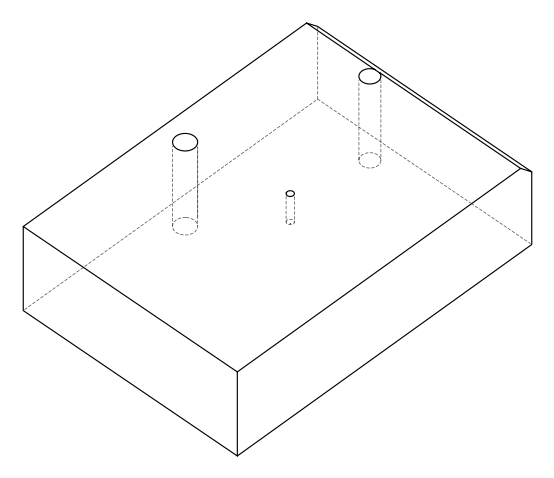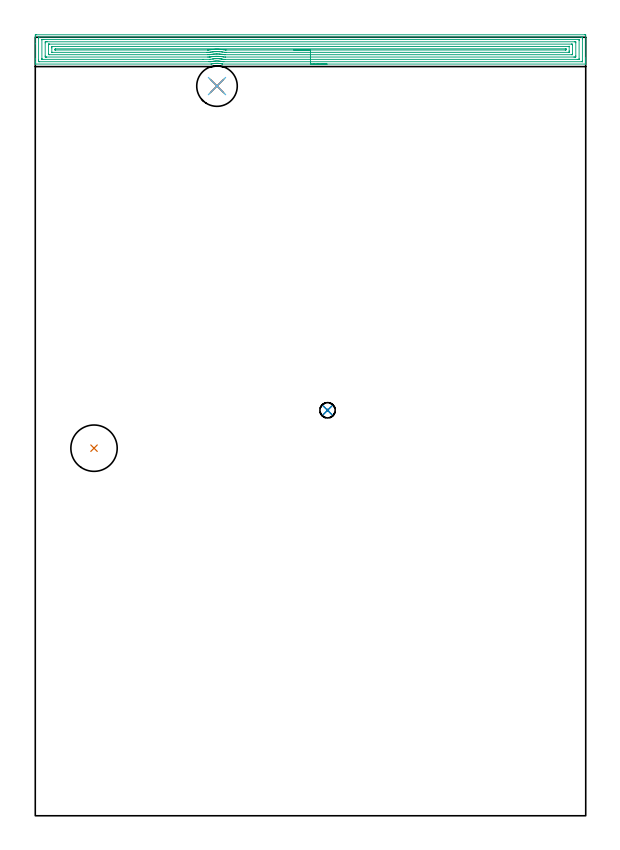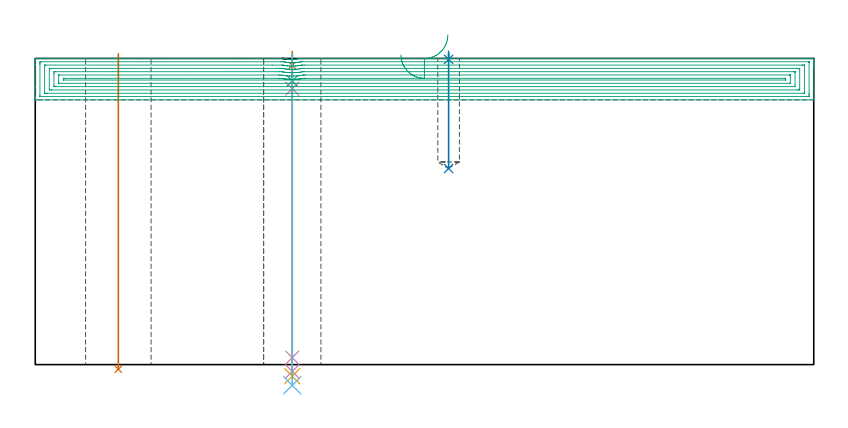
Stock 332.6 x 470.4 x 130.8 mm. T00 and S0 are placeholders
(PLAN: 9 operations, 7 tool changes, 21.4 min)
(1 SPOT_DRILL | STEP1HOLE | NXT0321_9005460120000 | 0.05 min | 180 mm3)
(2 SPOT_DRILL_1 | STEP1POCKET | NXT0321_9005460120000 | 0.03 min | 1 mm3)
(3 DRILL_BLIND_HOLE_INTO_CENTER | STEP1HOLE | NXT0301_035 | 0.05 min | 208 mm3)
(4 GUN_DRILL_THROUGH_HOLE | STEP1HOLE | UGT0307_002 | 0.59 min | 3401 mm3)
(5 SPADE_DRILL_TO_ENLARGE_THROUGH_HOLE | STEP1HOLE | UGT0306_006 | 0.55 min | 20825 mm3)
(6 DRILL_TO_ENLARGE_THROUGH_HOLE | STEP1HOLE | UGT0301_058 | 0.57 min | 36969 mm3)
(7 INDEXABLE_INSERT_DRILL_THROUGH_HOLE_FROM_SOLID | STEP1HOLE_1 | NXT0302_027 | 0.54 min | 80456 mm3)
(8 DRILL_BLIND_HOLE_INTO_CENTER_1 | STEP1POCKET | UGT0301_208 | 0.2 min | 3042 mm3)
(9 AREA_MILL | FG_CHAMFER_SURFACE | UGT0205_001 | 18.86 min | 52100 mm3)
(TOOL NXT0321_9005460120000 | NC Spot Drill, 142deg, 12mm, Carbide, Uncoated | D12 PA142 FL30 Z2)
(TOOL NXT0301_035 | Carbide Drill 6.4mm [860.1-0640-032A1-MM 2214] | D6.4 PA140 FL53 Z2)
(TOOL UGT0307_002 | Gun Drill 6 mm | D6 PA130 FL24 Z1)
(TOOL UGT0306_006 | Spade Drill 15.5mm | D15.5 PA132 FL10 Z2)
(TOOL UGT0301_058 | Twist Drill 24.5 mm | D24.5 PA118 FL160 Z2)
(TOOL NXT0302_027 | Index. Insert Drill 28mm [880-D2800L32-05] | D28 PA176 FL140 Z2)
(TOOL UGT0301_208 | Twist Drill 9.3 mm | D9.3 PA118 FL78 Z2)
(TOOL UGT0205_001 | Chamfer Mill 20 x 3 x 45 deg. | D20 FL50 Z2)
(OP 1 SPOT_DRILL)
G17 G21 G94 G90
T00 M6
G54
G17 G0 G90 X109.8 Y440.9 S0 M3
G43 Z140.8 H0
G94 G81 G98 Z127.8 F250. R133.8
G80
M5
M2
(OP 2 SPOT_DRILL_1)
G17 G21 G94 G90
T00 M6
G54
G17 G0 G90 X176.6 Y245. S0 M3
G43 Z140.8 H0
G94 G81 G98 Z130.4 F250. R133.8
G80
M5
M2
(OP 3 DRILL_BLIND_HOLE_INTO_CENTER)
G17 G21 G94 G90
T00 M6
G54
G17 G0 G90 X109.8 Y440.9 S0 M3
G43 Z140.8 H1
G94 G81 G98 Z121.2 F250. R132.8
G80
M5
M2
(OP 4 GUN_DRILL_THROUGH_HOLE)
G17 G21 G94 G90
T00 M6
G54
G17 G0 G90 X109.8 Y440.9 M8
G43 Z140.8 H0
Z128.172
S716 M3
G94 G1 Z117.893 F125. M26
G4 X.084
Z3. F250.
G4 X.084
Z-2.899 F125.
G4 X.084
M5
M9
G0 Z128.172
Z140.8
M2
(OP 5 SPADE_DRILL_TO_ENLARGE_THROUGH_HOLE)
G17 G21 G94 G90
T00 M6
G54
G17 G0 G90 X109.8 Y440.9 S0 M3
G43 Z140.8 H0
G94 G73 G98 Z-4.951 F250. Q15.083 R132.8
G80
M5
M2
(OP 6 DRILL_TO_ENLARGE_THROUGH_HOLE)
G17 G21 G94 G90
T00 M6
G54
G17 G0 G90 X109.8 Y440.9 S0 M3
G43 Z140.8 H0
G94 G73 G98 Z-8.861 F250. Q23.277 R132.8
G80
M5
M2
(OP 7 INDEXABLE_INSERT_DRILL_THROUGH_HOLE_FROM_SOLID)
G17 G21 G94 G90
T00 M6
G54
G17 G0 G90 X35.5 Y222.1 S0 M3
G43 Z140.8 H1
G94 G81 G98 Z-1.989 F250. R132.8
G80
M5
M2
(OP 8 DRILL_BLIND_HOLE_INTO_CENTER_1)
G17 G21 G94 G90
T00 M6
G54
G17 G0 G90 X176.6 Y245. S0 M3
G43 Z140.8 H0
G94 G81 G98 Z83.8 F250. R132.8
G80
M5
M2
(OP 9 AREA_MILL)
G17 G21 G94 G90
T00 M6
G54
G17 G0 G90 X176.263 Y454.201 S1061 M3
G43 Z140.8 H0
G94 G1 X176.225 Z139.928 F250.
X176.111 Z139.063
X175.922 Z138.211
X175.66 Z137.379
X175.326 Z136.573
X174.923 Z135.799
X174.454 Z135.063
X173.923 Z134.371
X173.334 Z133.728
X172.691 Z133.139
X171.998 Z132.608
X171.263 Z132.139
X170.489 Z131.736
X169.683 Z131.402
X168.851 Z131.14
X167.999 Z130.951
X167.134 Z130.837
X166.263 Z130.799
X113.128 Z130.798
X113.072 Y454.211 Z130.787
X113.009 Y454.223 Z130.775
X112.709 Y454.294 Z130.704
X112.333 Y454.38 Z130.62
X112.293 Y454.388 Z130.611
X111.847 Y454.472 Z130.528
X111.818 Y454.477 Z130.523
X111.4 Y454.538 Z130.459
X110.954 Y454.588 Z130.409
X110.508 Y454.621 Z130.373
X110.476 Y454.622 Z130.371
X110.061 Y454.64 Z130.356
X110.022
X109.867 Y454.639 Z130.354
X109.615 Y454.642 Z130.355
X109.169 Y454.625 Z130.367
X108.954 Y454.611 Z130.383
X108.722 Y454.595 Z130.399
X108.69 Y454.591 Z130.402
X108.625 Y454.583 Z130.408
X108.533 Y454.575 Z130.419
X108.276 Y454.549 Z130.448
X107.83 Y454.483 Z130.511
X107.797 Y454.477 Z130.516
X107.383 Y454.403 Z130.594
X106.742 Y454.263 Z130.735
X106.495 Y454.212 Z130.775
X106.124 Y454.21 Z130.79
X0.169 Y454.2 Z130.8
X0.007 Y454.203 Z130.788
X0. Y454.209 Z130.781
Y454.553 Z130.447
Y454.881 Z130.119
Y455.549 Z129.446
Y456.765 Z128.232
Y457.314 Z127.681
Y466.443 Z118.554
Y470.551 Z114.446
Y470.826 Z114.172
X0.004 Y471.434 Z113.564
X0.009 Y471.892 Z113.106
X0.148 Y471.896 Z113.102
X0.616 Y471.9 Z113.1
X331.984
X332.41 Y471.896 Z113.102
X332.59 Y471.892 Z113.106
X332.6 Y471.708 Z113.289
Y457.922 Z127.073
Y457.314 Z127.681
Y456.765 Z128.232
Y456.431 Z128.565
Y455.883 Z129.113
Y455.549 Z129.446
Y454.881 Z130.119
Y454.553 Z130.447
Y454.209 Z130.781
X332.593 Y454.202 Z130.788
X332.431 Y454.2 Z130.8
X166.263 Y454.201 Z130.799
Y455.615 Z129.385
X113.981 Y455.616 Z129.384
X113.569 Y455.62 Z129.38
X113.467 Y455.623 Z129.377
X113.36 Y455.64 Z129.36
X113.156 Y455.68 Z129.32
X112.99 Y455.713 Z129.287
X112.263 Y455.848 Z129.152
X111.904 Y455.903 Z129.097
X111.37 Y455.968 Z129.032
X110.903 Y456.009 Z128.991
X110.476 Y456.035 Z128.965
X109.969 Y456.05 Z128.95
X109.583 Y456.051 Z128.949
X109.091 Y456.035 Z128.965
X108.69 Y456.01 Z128.99
X108.262 Y455.972 Z129.028
X107.797 Y455.917 Z129.083
X107.471 Y455.871 Z129.129
X106.904 Y455.771 Z129.229
X106.714 Y455.736 Z129.264
X106.395 Y455.673 Z129.327
X106.212 Y455.636 Z129.364
X106.011 Y455.628 Z129.372
X105.932 Y455.626 Z129.374
X105.117 Y455.624 Z129.376
X105.041
X2.402 Y455.615 Z129.385
X2.334
X2.025 Y455.621 Z129.379
X2.01 Y455.722 Z129.278
X2.003 Y455.943 Z129.057
X2.001 Y456.431 Z128.569
X2. Y456.828 Z128.172
X2.001 Y470.065 Z114.935
X2.009 Y470.463 Z114.537
X2.011 Y470.48 Z114.52
X2.016 Y470.482 Z114.518
X2.04 Y470.484 Z114.516
X2.092 Y470.485 Z114.515
X2.195 Y470.486 Z114.514
X330.198 Y470.485 Z114.515
X330.265
X330.575 Y470.479 Z114.521
X330.59 Y470.378 Z114.622
X330.597 Y470.157 Z114.843
X330.599 Y469.669 Z115.331
X330.6 Y469.272 Z115.728
X330.599 Y456.035 Z128.965
X330.591 Y455.638 Z129.362
X330.589 Y455.62 Z129.38
X330.584 Y455.618 Z129.382
X330.56 Y455.616 Z129.384
X330.508 Y455.615 Z129.385
X330.405 Y455.614 Z129.386
X166.263 Y455.615 Z129.385
Y457.029 Z127.971
X114.942 Y457.03 Z127.97
X114.335 Y457.031 Z127.969
X114.049 Y457.033 Z127.967
X113.748 Y457.037 Z127.963
X113.363 Y457.11 Z127.89
X113.156 Y457.147 Z127.853
X112.751 Y457.22 Z127.78
X112.278 Y457.299 Z127.701
X112.263 Y457.301 Z127.699
X112.16 Y457.314 Z127.686
X111.37 Y457.397 Z127.603
X111.277 Y457.405 Z127.595
X110.476 Y457.451 Z127.549
X110.332 Y457.457 Z127.543
X109.583 Y457.465 Z127.535
X109.433 Y457.462 Z127.538
X108.69 Y457.432 Z127.568
X108.578 Y457.425 Z127.575
X107.797 Y457.357 Z127.643
X107.757 Y457.353 Z127.647
X107.425 Y457.314 Z127.686
X106.973 Y457.245 Z127.755
X106.011 Y457.071 Z127.929
X105.856 Y457.045 Z127.955
X105.703 Y457.043 Z127.957
X105.395 Y457.039 Z127.961
X101.396 Y457.038 Z127.962
X4.476 Y457.029 Z127.971
X4.188 Y457.031 Z127.969
X4.093 Y457.033 Z127.967
X4.024 Y457.035 Z127.965
X4.01 Y457.128 Z127.872
X4.005 Y457.314 Z127.686
X4.001 Y457.499 Z127.501
Y468.786 Z116.214
X4.003 Y468.969 Z116.031
X4.01 Y469.033 Z115.967
X4.017 Y469.065 Z115.935
X4.045 Y469.066 Z115.934
X4.188 Y469.069 Z115.931
X4.793 Y469.071 Z115.929
X5.081
X328.123
X328.412 Y469.069 Z115.931
X328.508 Y469.068 Z115.932
X328.576 Y469.065 Z115.935
X328.59 Y468.972 Z116.028
X328.595 Y468.786 Z116.214
X328.599 Y468.601 Z116.399
Y457.314 Z127.686
X328.597 Y457.131 Z127.869
X328.59 Y457.067 Z127.933
X328.583 Y457.035 Z127.965
X328.555 Y457.034 Z127.966
X328.412 Y457.031 Z127.969
X327.807 Y457.029 Z127.971
X327.518
X166.263
Y458.444 Z126.556
X114.942 Y458.445 Z126.555
X114.69 Y458.446 Z126.554
X114.049 Y458.451 Z126.549
X113.737 Y458.504 Z126.496
X113.156 Y458.605 Z126.395
X112.667 Y458.679 Z126.321
X112.263 Y458.727 Z126.273
X111.659 Y458.793 Z126.207
X111.37 Y458.815 Z126.185
X110.701 Y458.857 Z126.143
X110.476 Y458.866 Z126.134
X109.786 Y458.879 Z126.121
X109.583
X108.914 Y458.857 Z126.143
X108.69 Y458.846 Z126.154
X108.076 Y458.803 Z126.197
X107.797 Y458.777 Z126.223
X107.265 Y458.722 Z126.278
X106.904 Y458.675 Z126.325
X106.483 Y458.612 Z126.388
X105.721 Y458.482 Z126.518
X105.591 Y458.46 Z126.54
X105.434 Y458.457 Z126.543
X105.117 Y458.454 Z126.546
X104.858 Y458.453 Z126.547
X104.224 Y458.452 Z126.548
X6.868 Y458.444 Z126.556
X6.617
X6.124 Y458.448 Z126.552
X6.011 Y458.45 Z126.55
X6.007 Y458.646 Z126.354
X6. Y459.053 Z125.947
Y467.021 Z117.979
X6.01 Y467.45 Z117.55
X6.019 Y467.65 Z117.35
X6.228 Y467.653 Z117.347
X6.868 Y467.657 Z117.343
X7.117
X325.732
X325.983 Y467.656 Z117.344
X326.476 Y467.652 Z117.348
X326.589 Y467.65 Z117.35
X326.593 Y467.454 Z117.546
X326.6 Y467.046 Z117.954
X326.599 Y459.079 Z125.921
X326.59 Y458.65 Z126.35
X326.581 Y458.45 Z126.55
X326.372 Y458.447 Z126.553
X325.732 Y458.443 Z126.557
X325.483
X166.263 Y458.444 Z126.556
Y459.858 Z125.142
X114.942 Y459.859 Z125.141
X114.548 Y459.863 Z125.137
X114.352 Y459.865 Z125.135
X114.113 Y459.898 Z125.102
X114.049 Y459.909 Z125.091
X113.76 Y459.961 Z125.039
X113.156 Y460.056 Z124.944
X113.044 Y460.072 Z124.928
X112.263 Y460.16 Z124.84
X112.038 Y460.183 Z124.817
X111.37 Y460.235 Z124.765
X111.073 Y460.254 Z124.746
X110.476 Y460.28 Z124.72
X110.146 Y460.287 Z124.713
X109.583 Y460.293 Z124.707
X109.256 Y460.285 Z124.715
X108.69 Y460.263 Z124.737
X108.4 Y460.248 Z124.752
X107.797 Y460.204 Z124.796
X107.571 Y460.184 Z124.816
X106.904 Y460.115 Z124.885
X106.765 Y460.098 Z124.902
X106.011 Y459.992 Z125.008
X105.984 Y459.988 Z125.012
X105.834 Y459.961 Z125.039
X105.307 Y459.874 Z125.126
X105.21 Y459.87 Z125.13
X105.117 Y459.868 Z125.132
X104.32 Y459.867 Z125.133
X8.654 Y459.858 Z125.142
X8.549 Y459.859 Z125.141
X8.34 Y459.865 Z125.135
X8.01 Y459.876 Z125.124
X8.008 Y459.961 Z125.039
X8.001 Y460.607 Z124.393
Y465.902 Z119.098
X8.004 Y466.139 Z118.861
X8.007 Y466.219 Z118.781
X8.009 Y466.233 Z118.767
X8.091 Y466.237 Z118.763
X8.232 Y466.24 Z118.76
X8.443 Y466.243 Z118.757
X8.549
X323.946
X324.051 Y466.241 Z118.759
X324.262 Y466.236 Z118.764
X324.59 Y466.224 Z118.776
X324.592 Y466.139 Z118.861
X324.599 Y465.493 Z119.507
Y460.198 Z124.802
X324.596 Y459.961 Z125.039
X324.593 Y459.881 Z125.119
X324.591 Y459.867 Z125.133
X324.508 Y459.863 Z125.137
X324.368 Y459.86 Z125.14
X324.157 Y459.857 Z125.143
X324.051
X166.263 Y459.858 Z125.142
Y461.272 Z123.728
X115.401 Y461.273 Z123.727
X114.942 Y461.274 Z123.726
X114.726 Y461.277 Z123.723
X114.618 Y461.279 Z123.721
X114.486 Y461.295 Z123.705
X113.43 Y461.456 Z123.544
X113.156 Y461.491 Z123.509
X112.415 Y461.576 Z123.424
X112.263 Y461.59 Z123.41
X111.442 Y461.655 Z123.345
X110.476 Y461.701 Z123.299
X109.596 Y461.714 Z123.286
X109.583
X108.73 Y461.687 Z123.313
X108.69 Y461.685 Z123.315
X107.888 Y461.636 Z123.364
X107.797 Y461.629 Z123.371
X107.069 Y461.563 Z123.437
X106.904 Y461.545 Z123.455
X106.272 Y461.468 Z123.532
X106.011 Y461.432 Z123.568
X105.492 Y461.356 Z123.644
X105.117 Y461.299 Z123.701
X104.668 Y461.288 Z123.712
X104.224 Y461.284 Z123.716
X103.781 Y461.281 Z123.719
X10.441 Y461.272 Z123.728
X10.006 Y461.273 Z123.727
X10.004 Y461.275 Z123.725
X10.001 Y461.278 Z123.722
X10. Y463.926 Z121.074
X10.003 Y464.374 Z120.626
X10.007 Y464.802 Z120.198
X10.016 Y464.822 Z120.178
X10.038 Y464.824 Z120.176
X10.095 Y464.827 Z120.173
X10.21 Y464.828 Z120.172
X10.441 Y464.829 Z120.171
X322.159 Y464.828 Z120.172
X322.594 Y464.827 Z120.173
X322.595 Y464.826 Z120.174
X322.599 Y464.822 Z120.178
X322.6 Y462.174 Z122.826
X322.597 Y461.726 Z123.274
X322.593 Y461.298 Z123.702
X322.584 Y461.278 Z123.722
X322.562 Y461.276 Z123.724
X322.505 Y461.273 Z123.727
X322.39 Y461.272 Z123.728
X322.159 Y461.271 Z123.729
X166.263 Y461.272 Z123.728
Y462.686 Z122.314
X115.678 Y462.687 Z122.313
X114.942 Y462.689 Z122.311
X114.859 Y462.691 Z122.309
X114.798 Y462.699 Z122.301
X114.049 Y462.812 Z122.188
X113.807 Y462.848 Z122.152
X113.629 Y462.871 Z122.129
X113.156 Y462.926 Z122.074
X112.794 Y462.966 Z122.034
X112.595 Y462.985 Z122.015
X112.263 Y463.014 Z121.986
X111.817 Y463.049 Z121.951
X111.623 Y463.062 Z121.938
X111.37 Y463.076 Z121.924
X110.872 Y463.1 Z121.9
X110.688 Y463.107 Z121.893
X110.476 Y463.112 Z121.888
X109.957 Y463.122 Z121.878
X109.779 Y463.123 Z121.877
X109.583 Y463.122 Z121.878
X109.074 Y463.112 Z121.888
X108.896 Y463.107 Z121.893
X108.69 Y463.098 Z121.902
X108.218 Y463.075 Z121.925
X108.036 Y463.065 Z121.935
X107.797 Y463.049 Z121.951
X107.383 Y463.018 Z121.982
X107.197 Y463.002 Z121.998
X106.904 Y462.974 Z122.026
X106.568 Y462.941 Z122.059
X106.384 Y462.92 Z122.08
X106.011 Y462.874 Z122.126
X105.773 Y462.843 Z122.157
X104.993 Y462.731 Z122.269
X104.907 Y462.72 Z122.28
X104.584 Y462.702 Z122.298
X104.224 Y462.696 Z122.304
X104.137 Y462.695 Z122.305
X12.227 Y462.687 Z122.313
X12.147
X12.041 Y462.691 Z122.309
X12.018 Y462.693 Z122.307
X12.01 Y462.701 Z122.299
X12.004 Y462.722 Z122.278
X12.002 Y462.745 Z122.255
X12.001 Y462.832 Z122.168
X12.004 Y462.944 Z122.056
X12.021 Y463.408 Z121.592
X12.211 Y463.414 Z121.586
X12.227
X320.451
X320.559 Y463.41 Z121.59
X320.582 Y463.408 Z121.592
X320.59 Y463.4 Z121.6
X320.596 Y463.379 Z121.621
X320.598 Y463.356 Z121.644
X320.6 Y463.267 Z121.733
X320.599 Y462.938 Z122.062
X320.598 Y462.826 Z122.174
X320.594 Y462.751 Z122.249
X320.59 Y462.697 Z122.303
X320.556 Y462.692 Z122.308
X320.373 Y462.687 Z122.313
X320.295 Y462.686 Z122.314
X166.263
X165.391 Z122.352
X164.526 Z122.466
X163.675 Z122.654
X162.843 Z122.917
X162.037 Z123.251
X161.263 Z123.653
X160.527 Z124.122
X159.835 Z124.653
X159.192 Z125.243
X158.602 Z125.886
X158.071 Z126.578
X157.602 Z127.314
X157.2 Z128.088
X156.866 Z128.894
X156.603 Z129.726
X156.415 Z130.577
X156.301 Z131.442
X156.263 Z132.314
G0 Z140.8
M5
M2
